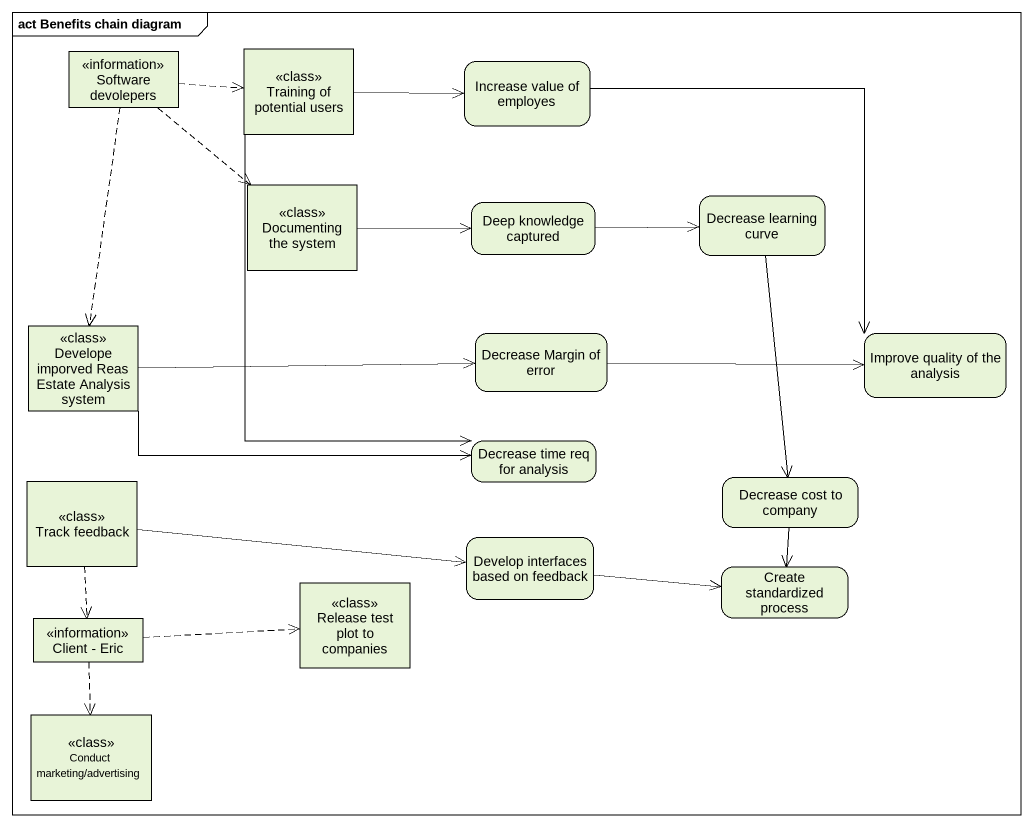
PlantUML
@startuml
mainframe act Benefits chain diagram
hide empty description
state "Software devolepers" as Software_devolepers <<information>>
state "Training of potential users" as Training_of_potential_users <<class>>
state "Increase value of employes" as Increase_value_of_employes
state "Documenting the system" as Documenting_the_system <<class>>
state "Deep knowledge captured" as Deep_knowledge_captured
state "Decrease learning curve" as Decrease_learning_curve
state "Develope imporved Reas Estate Analysis system" as Develope_imporved_Reas <<class>>
state "Decrease Margin of error" as Decrease_Margin_of_error
state "Improve quality of the analysis" as Improve_quality_of_the
state "Track feedback" as Track_feedback <<class>>
state "Decrease time req for analysis" as Decrease_time_req_for
state "Decrease cost to company" as Decrease_cost_to_company
state "Release test plot to companies" as Release_test_plot_to <<class>>
state "Develop interfaces based on feedback" as Develop_interfaces_based_on
state "Create standardized process" as Create_standardized_process
state "Client - Eric" as Client_Eric <<information>>
state "Conduct marketing/advertising" as Conduct_marketing <<class>>
Software_devolepers -right[dashed]-> Training_of_potential_users
Software_devolepers -[dashed]-> Documenting_the_system
Software_devolepers -[dashed]-> Develope_imporved_Reas
Training_of_potential_users -right-> Increase_value_of_employes
Training_of_potential_users --> Decrease_time_req_for
Increase_value_of_employes --> Improve_quality_of_the
Documenting_the_system -right-> Deep_knowledge_captured
Deep_knowledge_captured -right-> Decrease_learning_curve
Decrease_learning_curve --> Decrease_cost_to_company
Develope_imporved_Reas -right-> Decrease_Margin_of_error
Develope_imporved_Reas -right-> Decrease_time_req_for
Decrease_Margin_of_error -right-> Improve_quality_of_the
Track_feedback -right-> Develop_interfaces_based_on
Track_feedback -[dashed]-> Client_Eric
Decrease_cost_to_company --> Create_standardized_process
Develop_interfaces_based_on -right-> Create_standardized_process
Client_Eric -right[dashed]-> Release_test_plot_to
Client_Eric -[dashed]-> Conduct_marketing
@enduml
